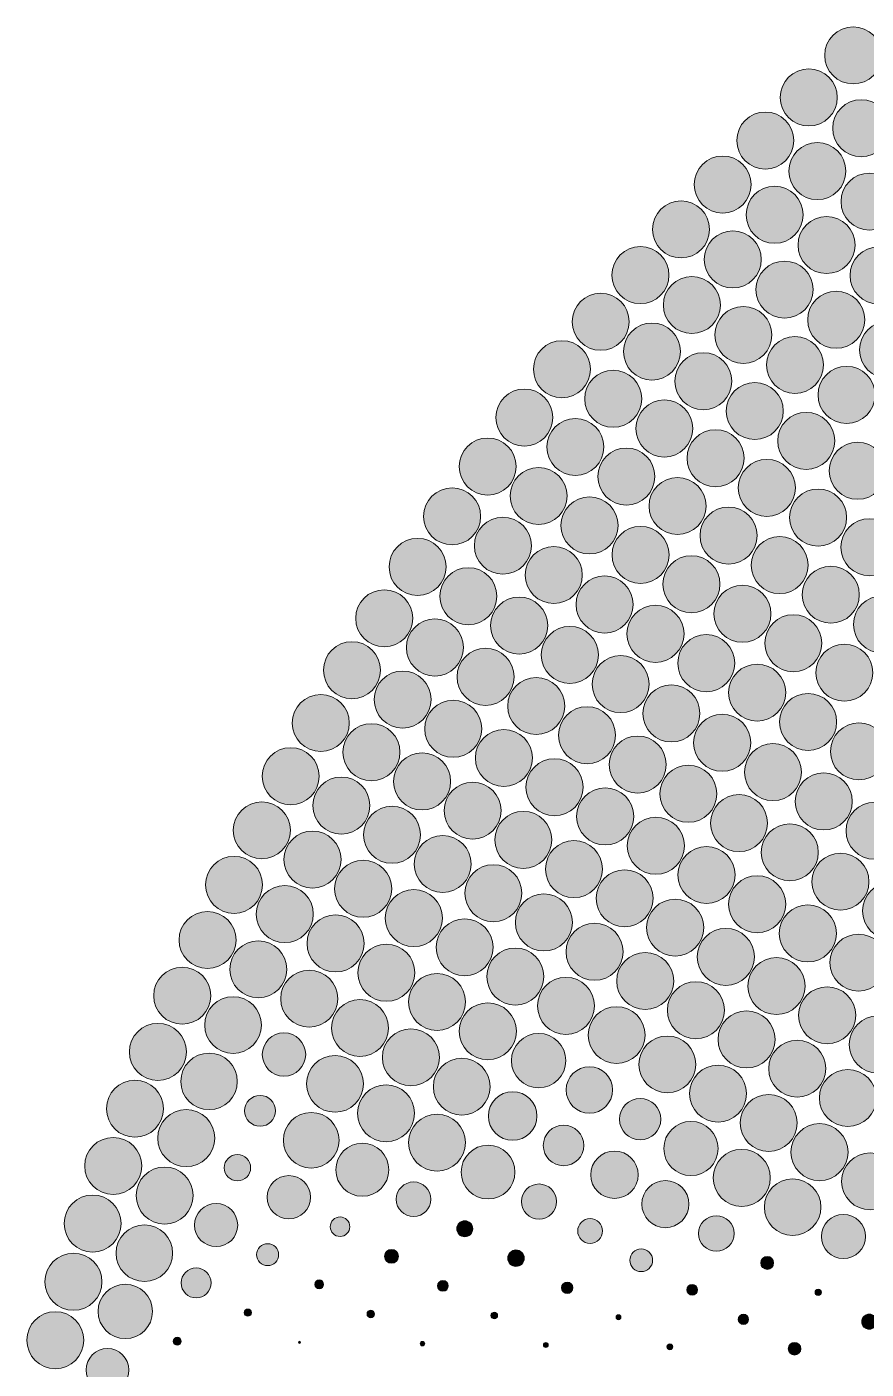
# Model space of a CAD drawing. Extents: x 3515 to 4006, y 175 to 667.
# Drawn here: x 3524.9 to 3596.1, y 487.7 to 601.6 of the extents above; entities that cross this region are included whole.
import ezdxf

# ---------------------------------------------------------------- set-up
doc = ezdxf.new("R2010")
doc.units = 0
doc.header["$MEASUREMENT"] = 0
doc.layers.add('Capa 1', color=7, linetype='Continuous', lineweight=0)

# ---------------------------------------------------------------- blocks, each defined once
blk = doc.blocks.new('Block_0')
at = {"layer": 'Capa 1', "true_color": 0x000000, "transparency": 33554687}
h = blk.add_hatch(color=18, dxfattribs=at)
h.dxf.hatch_style = 2
edge = h.paths.add_edge_path()
edge.add_arc((3595.02, 599.2), 2.42, 0, 360)
h = blk.add_hatch(color=18, dxfattribs=at)
h.dxf.hatch_style = 2
edge = h.paths.add_edge_path()
edge.add_arc((3591.25, 595.63), 2.42, 0, 360)
h = blk.add_hatch(color=18, dxfattribs=at)
h.dxf.hatch_style = 2
edge = h.paths.add_edge_path()
edge.add_arc((3595.7, 593.02), 2.42, 0, 360)
h = blk.add_hatch(color=18, dxfattribs=at)
h.dxf.hatch_style = 2
edge = h.paths.add_edge_path()
edge.add_arc((3587.56, 591.97), 2.42, 0, 360)
h = blk.add_hatch(color=18, dxfattribs=at)
h.dxf.hatch_style = 2
edge = h.paths.add_edge_path()
edge.add_arc((3591.98, 589.38), 2.42, 0, 360)
h = blk.add_hatch(color=18, dxfattribs=at)
h.dxf.hatch_style = 2
edge = h.paths.add_edge_path()
edge.add_arc((3583.94, 588.24), 2.42, 0, 360)
h = blk.add_hatch(color=18, dxfattribs=at)
h.dxf.hatch_style = 2
edge = h.paths.add_edge_path()
edge.add_arc((3596.41, 586.79), 2.42, 0, 360)
h = blk.add_hatch(color=18, dxfattribs=at)
h.dxf.hatch_style = 2
edge = h.paths.add_edge_path()
edge.add_arc((3588.35, 585.67), 2.42, 0, 360)
h = blk.add_hatch(color=18, dxfattribs=at)
h.dxf.hatch_style = 2
edge = h.paths.add_edge_path()
edge.add_arc((3580.41, 584.43), 2.42, 0, 360)
h = blk.add_hatch(color=18, dxfattribs=at)
h.dxf.hatch_style = 2
edge = h.paths.add_edge_path()
edge.add_arc((3592.76, 583.1), 2.42, 0, 360)
h = blk.add_hatch(color=18, dxfattribs=at)
h.dxf.hatch_style = 2
edge = h.paths.add_edge_path()
edge.add_arc((3584.8, 581.88), 2.42, 0, 360)
h = blk.add_hatch(color=18, dxfattribs=at)
h.dxf.hatch_style = 2
edge = h.paths.add_edge_path()
edge.add_arc((3576.96, 580.55), 2.42, 0, 360)
h = blk.add_hatch(color=18, dxfattribs=at)
h.dxf.hatch_style = 2
edge = h.paths.add_edge_path()
edge.add_arc((3597.17, 580.52), 2.42, 0, 360)
h = blk.add_hatch(color=18, dxfattribs=at)
h.dxf.hatch_style = 2
edge = h.paths.add_edge_path()
edge.add_arc((3589.19, 579.32), 2.42, 0, 360)
h = blk.add_hatch(color=18, dxfattribs=at)
h.dxf.hatch_style = 2
edge = h.paths.add_edge_path()
edge.add_arc((3581.33, 578.01), 2.42, 0, 360)
h = blk.add_hatch(color=18, dxfattribs=at)
h.dxf.hatch_style = 2
edge = h.paths.add_edge_path()
edge.add_arc((3573.59, 576.59), 2.42, 0, 360)
h = blk.add_hatch(color=18, dxfattribs=at)
h.dxf.hatch_style = 2
edge = h.paths.add_edge_path()
edge.add_arc((3593.58, 576.76), 2.42, 0, 360)
h = blk.add_hatch(color=18, dxfattribs=at)
h.dxf.hatch_style = 2
edge = h.paths.add_edge_path()
edge.add_arc((3585.7, 575.47), 2.42, 0, 360)
h = blk.add_hatch(color=18, dxfattribs=at)
h.dxf.hatch_style = 2
edge = h.paths.add_edge_path()
edge.add_arc((3597.98, 574.2), 2.42, 0, 360)
h = blk.add_hatch(color=18, dxfattribs=at)
h.dxf.hatch_style = 2
edge = h.paths.add_edge_path()
edge.add_arc((3577.94, 574.06), 2.42, 0, 360)
h = blk.add_hatch(color=18, dxfattribs=at)
h.dxf.hatch_style = 2
edge = h.paths.add_edge_path()
edge.add_arc((3570.3, 572.56), 2.42, 0, 360)
h = blk.add_hatch(color=18, dxfattribs=at)
h.dxf.hatch_style = 2
edge = h.paths.add_edge_path()
edge.add_arc((3590.08, 572.92), 2.42, 0, 360)
h = blk.add_hatch(color=18, dxfattribs=at)
h.dxf.hatch_style = 2
edge = h.paths.add_edge_path()
edge.add_arc((3582.3, 571.54), 2.42, 0, 360)
h = blk.add_hatch(color=18, dxfattribs=at)
h.dxf.hatch_style = 2
edge = h.paths.add_edge_path()
edge.add_arc((3574.65, 570.05), 2.42, 0, 360)
h = blk.add_hatch(color=18, dxfattribs=at)
h.dxf.hatch_style = 2
edge = h.paths.add_edge_path()
edge.add_arc((3594.46, 570.38), 2.42, 0, 360)
h = blk.add_hatch(color=18, dxfattribs=at)
h.dxf.hatch_style = 2
edge = h.paths.add_edge_path()
edge.add_arc((3567.11, 568.46), 2.42, 0, 360)
h = blk.add_hatch(color=18, dxfattribs=at)
h.dxf.hatch_style = 2
edge = h.paths.add_edge_path()
edge.add_arc((3586.67, 569.01), 2.42, 0, 360)
h = blk.add_hatch(color=18, dxfattribs=at)
h.dxf.hatch_style = 2
edge = h.paths.add_edge_path()
edge.add_arc((3578.99, 567.53), 2.42, 0, 360)
h = blk.add_hatch(color=18, dxfattribs=at)
h.dxf.hatch_style = 2
edge = h.paths.add_edge_path()
edge.add_arc((3591.03, 566.48), 2.42, 0, 360)
h = blk.add_hatch(color=18, dxfattribs=at)
h.dxf.hatch_style = 2
edge = h.paths.add_edge_path()
edge.add_arc((3571.44, 565.96), 2.42, 0, 360)
h = blk.add_hatch(color=18, dxfattribs=at)
h.dxf.hatch_style = 2
edge = h.paths.add_edge_path()
edge.add_arc((3583.34, 565.01), 2.42, 0, 360)
h = blk.add_hatch(color=18, dxfattribs=at)
h.dxf.hatch_style = 2
edge = h.paths.add_edge_path()
edge.add_arc((3564, 564.3), 2.42, 0, 360)
h = blk.add_hatch(color=18, dxfattribs=at)
h.dxf.hatch_style = 2
edge = h.paths.add_edge_path()
edge.add_arc((3595.4, 563.94), 2.42, 0, 360)
h = blk.add_hatch(color=18, dxfattribs=at)
h.dxf.hatch_style = 2
edge = h.paths.add_edge_path()
edge.add_arc((3575.77, 563.45), 2.42, 0, 360)
h = blk.add_hatch(color=18, dxfattribs=at)
h.dxf.hatch_style = 2
edge = h.paths.add_edge_path()
edge.add_arc((3568.32, 561.8), 2.42, 0, 360)
h = blk.add_hatch(color=18, dxfattribs=at)
h.dxf.hatch_style = 2
edge = h.paths.add_edge_path()
edge.add_arc((3587.69, 562.49), 2.42, 0, 360)
h = blk.add_hatch(color=18, dxfattribs=at)
h.dxf.hatch_style = 2
edge = h.paths.add_edge_path()
edge.add_arc((3580.11, 560.95), 2.42, 0, 360)
h = blk.add_hatch(color=18, dxfattribs=at)
h.dxf.hatch_style = 2
edge = h.paths.add_edge_path()
edge.add_arc((3560.98, 560.07), 2.42, 0, 360)
h = blk.add_hatch(color=18, dxfattribs=at)
h.dxf.hatch_style = 2
edge = h.paths.add_edge_path()
edge.add_arc((3592.04, 559.97), 2.42, 0, 360)
h = blk.add_hatch(color=18, dxfattribs=at)
h.dxf.hatch_style = 2
edge = h.paths.add_edge_path()
edge.add_arc((3572.64, 559.3), 2.42, 0, 360)
h = blk.add_hatch(color=18, dxfattribs=at)
h.dxf.hatch_style = 2
edge = h.paths.add_edge_path()
edge.add_arc((3584.44, 558.44), 2.42, 0, 360)
h = blk.add_hatch(color=18, dxfattribs=at)
h.dxf.hatch_style = 2
edge = h.paths.add_edge_path()
edge.add_arc((3565.29, 557.58), 2.42, 0, 360)
h = blk.add_hatch(color=18, dxfattribs=at)
h.dxf.hatch_style = 2
edge = h.paths.add_edge_path()
edge.add_arc((3596.4, 557.45), 2.42, 0, 360)
h = blk.add_hatch(color=18, dxfattribs=at)
h.dxf.hatch_style = 2
edge = h.paths.add_edge_path()
edge.add_arc((3576.97, 556.8), 2.42, 0, 360)
h = blk.add_hatch(color=18, dxfattribs=at)
h.dxf.hatch_style = 2
edge = h.paths.add_edge_path()
edge.add_arc((3588.78, 555.93), 2.42, 0, 360)
h = blk.add_hatch(color=18, dxfattribs=at)
h.dxf.hatch_style = 2
edge = h.paths.add_edge_path()
edge.add_arc((3558.05, 555.78), 2.42, 0, 360)
h = blk.add_hatch(color=18, dxfattribs=at)
h.dxf.hatch_style = 2
edge = h.paths.add_edge_path()
edge.add_arc((3569.61, 555.09), 2.42, 0, 360)
h = blk.add_hatch(color=18, dxfattribs=at)
h.dxf.hatch_style = 2
edge = h.paths.add_edge_path()
edge.add_arc((3581.29, 554.31), 2.42, 0, 360)
h = blk.add_hatch(color=18, dxfattribs=at)
h.dxf.hatch_style = 2
edge = h.paths.add_edge_path()
edge.add_arc((3562.36, 553.29), 2.42, 0, 360)
h = blk.add_hatch(color=18, dxfattribs=at)
h.dxf.hatch_style = 2
edge = h.paths.add_edge_path()
edge.add_arc((3573.92, 552.59), 2.42, 0, 360)
h = blk.add_hatch(color=18, dxfattribs=at)
h.dxf.hatch_style = 2
edge = h.paths.add_edge_path()
edge.add_arc((3593.12, 553.42), 2.42, 0, 360)
h = blk.add_hatch(color=18, dxfattribs=at)
h.dxf.hatch_style = 2
edge = h.paths.add_edge_path()
edge.add_arc((3555.22, 551.42), 2.42, 0, 360)
h = blk.add_hatch(color=18, dxfattribs=at)
h.dxf.hatch_style = 2
edge = h.paths.add_edge_path()
edge.add_arc((3585.62, 551.8), 2.42, 0, 360)
h = blk.add_hatch(color=18, dxfattribs=at)
h.dxf.hatch_style = 2
edge = h.paths.add_edge_path()
edge.add_arc((3566.67, 550.8), 2.42, 0, 360)
h = blk.add_hatch(color=18, dxfattribs=at)
h.dxf.hatch_style = 2
edge = h.paths.add_edge_path()
edge.add_arc((3597.46, 550.9), 2.42, 0, 360)
h = blk.add_hatch(color=18, dxfattribs=at)
h.dxf.hatch_style = 2
edge = h.paths.add_edge_path()
edge.add_arc((3578.24, 550.1), 2.42, 0, 360)
h = blk.add_hatch(color=18, dxfattribs=at)
h.dxf.hatch_style = 2
edge = h.paths.add_edge_path()
edge.add_arc((3589.94, 549.3), 2.42, 0, 360)
h = blk.add_hatch(color=18, dxfattribs=at)
h.dxf.hatch_style = 2
edge = h.paths.add_edge_path()
edge.add_arc((3559.52, 548.94), 2.42, 0, 360)
h = blk.add_hatch(color=18, dxfattribs=at)
h.dxf.hatch_style = 2
edge = h.paths.add_edge_path()
edge.add_arc((3570.97, 548.31), 2.42, 0, 360)
h = blk.add_hatch(color=18, dxfattribs=at)
h.dxf.hatch_style = 2
edge = h.paths.add_edge_path()
edge.add_arc((3552.48, 547.01), 2.42, 0, 360)
h = blk.add_hatch(color=18, dxfattribs=at)
h.dxf.hatch_style = 2
edge = h.paths.add_edge_path()
edge.add_arc((3582.55, 547.61), 2.42, 0, 360)
h = blk.add_hatch(color=18, dxfattribs=at)
h.dxf.hatch_style = 2
edge = h.paths.add_edge_path()
edge.add_arc((3594.27, 546.8), 2.42, 0, 360)
h = blk.add_hatch(color=18, dxfattribs=at)
h.dxf.hatch_style = 2
edge = h.paths.add_edge_path()
edge.add_arc((3563.82, 546.45), 2.42, 0, 360)
h = blk.add_hatch(color=18, dxfattribs=at)
h.dxf.hatch_style = 2
edge = h.paths.add_edge_path()
edge.add_arc((3575.28, 545.83), 2.42, 0, 360)
h = blk.add_hatch(color=18, dxfattribs=at)
h.dxf.hatch_style = 2
edge = h.paths.add_edge_path()
edge.add_arc((3556.78, 544.52), 2.42, 0, 360)
h = blk.add_hatch(color=18, dxfattribs=at)
h.dxf.hatch_style = 2
edge = h.paths.add_edge_path()
edge.add_arc((3586.87, 545.11), 2.42, 0, 360)
h = blk.add_hatch(color=18, dxfattribs=at)
h.dxf.hatch_style = 2
edge = h.paths.add_edge_path()
edge.add_arc((3568.12, 543.97), 2.42, 0, 360)
h = blk.add_hatch(color=18, dxfattribs=at)
h.dxf.hatch_style = 2
edge = h.paths.add_edge_path()
edge.add_arc((3549.83, 542.53), 2.42, 0, 360)
h = blk.add_hatch(color=18, dxfattribs=at)
h.dxf.hatch_style = 2
edge = h.paths.add_edge_path()
edge.add_arc((3579.59, 543.34), 2.42, 0, 360)
h = blk.add_hatch(color=18, dxfattribs=at)
h.dxf.hatch_style = 2
edge = h.paths.add_edge_path()
edge.add_arc((3591.19, 542.62), 2.42, 0, 360)
h = blk.add_hatch(color=18, dxfattribs=at)
h.dxf.hatch_style = 2
edge = h.paths.add_edge_path()
edge.add_arc((3561.07, 542.04), 2.42, 0, 360)
h = blk.add_hatch(color=18, dxfattribs=at)
h.dxf.hatch_style = 2
edge = h.paths.add_edge_path()
edge.add_arc((3572.43, 541.49), 2.42, 0, 360)
h = blk.add_hatch(color=18, dxfattribs=at)
h.dxf.hatch_style = 2
edge = h.paths.add_edge_path()
edge.add_arc((3554.13, 540.05), 2.42, 0, 360)
h = blk.add_hatch(color=18, dxfattribs=at)
h.dxf.hatch_style = 2
edge = h.paths.add_edge_path()
edge.add_arc((3583.9, 540.85), 2.42, 0, 360)
h = blk.add_hatch(color=18, dxfattribs=at)
h.dxf.hatch_style = 2
edge = h.paths.add_edge_path()
edge.add_arc((3595.51, 540.12), 2.42, 0, 360)
h = blk.add_hatch(color=18, dxfattribs=at)
h.dxf.hatch_style = 2
edge = h.paths.add_edge_path()
edge.add_arc((3565.37, 539.56), 2.42, 0, 360)
h = blk.add_hatch(color=18, dxfattribs=at)
h.dxf.hatch_style = 2
edge = h.paths.add_edge_path()
edge.add_arc((3576.73, 539), 2.42, 0, 360)
h = blk.add_hatch(color=18, dxfattribs=at)
h.dxf.hatch_style = 2
edge = h.paths.add_edge_path()
edge.add_arc((3547.28, 538.01), 2.42, 0, 360)
h = blk.add_hatch(color=18, dxfattribs=at)
h.dxf.hatch_style = 2
edge = h.paths.add_edge_path()
edge.add_arc((3588.21, 538.36), 2.42, 0, 360)
h = blk.add_hatch(color=18, dxfattribs=at)
h.dxf.hatch_style = 2
edge = h.paths.add_edge_path()
edge.add_arc((3558.43, 537.57), 2.42, 0, 360)
h = blk.add_hatch(color=18, dxfattribs=at)
h.dxf.hatch_style = 2
edge = h.paths.add_edge_path()
edge.add_arc((3569.67, 537.08), 2.42, 0, 360)
h = blk.add_hatch(color=18, dxfattribs=at)
h.dxf.hatch_style = 2
edge = h.paths.add_edge_path()
edge.add_arc((3551.58, 535.52), 2.42, 0, 360)
h = blk.add_hatch(color=18, dxfattribs=at)
h.dxf.hatch_style = 2
edge = h.paths.add_edge_path()
edge.add_arc((3581.03, 536.52), 2.42, 0, 360)
h = blk.add_hatch(color=18, dxfattribs=at)
h.dxf.hatch_style = 2
edge = h.paths.add_edge_path()
edge.add_arc((3592.52, 535.87), 2.42, 0, 360)
h = blk.add_hatch(color=18, dxfattribs=at)
h.dxf.hatch_style = 2
edge = h.paths.add_edge_path()
edge.add_arc((3562.72, 535.09), 2.42, 0, 360)
h = blk.add_hatch(color=18, dxfattribs=at)
h.dxf.hatch_style = 2
edge = h.paths.add_edge_path()
edge.add_arc((3573.97, 534.6), 2.42, 0, 360)
h = blk.add_hatch(color=18, dxfattribs=at)
h.dxf.hatch_style = 2
edge = h.paths.add_edge_path()
edge.add_arc((3544.83, 533.42), 2.42, 0, 360)
h = blk.add_hatch(color=18, dxfattribs=at)
h.dxf.hatch_style = 2
edge = h.paths.add_edge_path()
edge.add_arc((3585.33, 534.03), 2.42, 0, 360)
h = blk.add_hatch(color=18, dxfattribs=at)
h.dxf.hatch_style = 2
edge = h.paths.add_edge_path()
edge.add_arc((3596.83, 533.38), 2.42, 0, 360)
h = blk.add_hatch(color=18, dxfattribs=at)
h.dxf.hatch_style = 2
edge = h.paths.add_edge_path()
edge.add_arc((3555.88, 533.04), 2.42, 0, 360)
h = blk.add_hatch(color=18, dxfattribs=at)
h.dxf.hatch_style = 2
edge = h.paths.add_edge_path()
edge.add_arc((3567.02, 532.61), 2.42, 0, 360)
h = blk.add_hatch(color=18, dxfattribs=at)
h.dxf.hatch_style = 2
edge = h.paths.add_edge_path()
edge.add_arc((3578.27, 532.11), 2.42, 0, 360)
h = blk.add_hatch(color=18, dxfattribs=at)
h.dxf.hatch_style = 2
edge = h.paths.add_edge_path()
edge.add_arc((3549.13, 530.94), 2.42, 0, 360)
h = blk.add_hatch(color=18, dxfattribs=at)
h.dxf.hatch_style = 2
edge = h.paths.add_edge_path()
edge.add_arc((3589.64, 531.55), 2.42, 0, 360)
h = blk.add_hatch(color=18, dxfattribs=at)
h.dxf.hatch_style = 2
edge = h.paths.add_edge_path()
edge.add_arc((3560.18, 530.56), 2.42, 0, 360)
h = blk.add_hatch(color=18, dxfattribs=at)
h.dxf.hatch_style = 2
edge = h.paths.add_edge_path()
edge.add_arc((3571.32, 530.13), 2.42, 0, 360)
h = blk.add_hatch(color=18, dxfattribs=at)
h.dxf.hatch_style = 2
edge = h.paths.add_edge_path()
edge.add_arc((3542.47, 528.79), 2.42, 0, 360)
h = blk.add_hatch(color=18, dxfattribs=at)
h.dxf.hatch_style = 2
edge = h.paths.add_edge_path()
edge.add_arc((3582.57, 529.63), 2.42, 0, 360)
h = blk.add_hatch(color=18, dxfattribs=at)
h.dxf.hatch_style = 2
edge = h.paths.add_edge_path()
edge.add_arc((3593.94, 529.06), 2.42, 0, 360)
h = blk.add_hatch(color=18, dxfattribs=at)
h.dxf.hatch_style = 2
edge = h.paths.add_edge_path()
edge.add_arc((3553.43, 528.46), 2.42, 0, 360)
h = blk.add_hatch(color=18, dxfattribs=at)
h.dxf.hatch_style = 2
edge = h.paths.add_edge_path()
edge.add_arc((3564.48, 528.08), 2.42, 0, 360)
h = blk.add_hatch(color=18, dxfattribs=at)
h.dxf.hatch_style = 2
edge = h.paths.add_edge_path()
edge.add_arc((3575.62, 527.65), 2.42, 0, 360)
h = blk.add_hatch(color=18, dxfattribs=at)
h.dxf.hatch_style = 2
edge = h.paths.add_edge_path()
edge.add_arc((3546.78, 526.31), 2.42, 0, 360)
h = blk.add_hatch(color=18, dxfattribs=at)
h.dxf.hatch_style = 2
edge = h.paths.add_edge_path()
edge.add_arc((3586.87, 527.15), 2.42, 0, 360)
h = blk.add_hatch(color=18, dxfattribs=at)
h.dxf.hatch_style = 2
edge = h.paths.add_edge_path()
edge.add_arc((3598.24, 526.58), 2.42, 0, 360)
h = blk.add_hatch(color=18, dxfattribs=at)
h.dxf.hatch_style = 2
edge = h.paths.add_edge_path()
edge.add_arc((3557.73, 525.97), 2.42, 0, 360)
h = blk.add_hatch(color=18, dxfattribs=at)
h.dxf.hatch_style = 2
edge = h.paths.add_edge_path()
edge.add_arc((3568.77, 525.6), 2.42, 0, 360)
h = blk.add_hatch(color=18, dxfattribs=at)
h.dxf.hatch_style = 2
edge = h.paths.add_edge_path()
edge.add_arc((3579.91, 525.16), 2.42, 0, 360)
h = blk.add_hatch(color=18, dxfattribs=at)
h.dxf.hatch_style = 2
edge = h.paths.add_edge_path()
edge.add_arc((3540.22, 524.11), 2.42, 0, 360)
h = blk.add_hatch(color=18, dxfattribs=at)
h.dxf.hatch_style = 2
edge = h.paths.add_edge_path()
edge.add_arc((3591.17, 524.67), 2.42, 0, 360)
h = blk.add_hatch(color=18, dxfattribs=at)
h.dxf.hatch_style = 2
edge = h.paths.add_edge_path()
edge.add_arc((3551.09, 523.82), 2.42, 0, 360)
h = blk.add_hatch(color=18, dxfattribs=at)
h.dxf.hatch_style = 2
edge = h.paths.add_edge_path()
edge.add_arc((3562.04, 523.49), 2.42, 0, 360)
h = blk.add_hatch(color=18, dxfattribs=at)
h.dxf.hatch_style = 2
edge = h.paths.add_edge_path()
edge.add_arc((3573.07, 523.11), 2.42, 0, 360)
h = blk.add_hatch(color=18, dxfattribs=at)
h.dxf.hatch_style = 2
edge = h.paths.add_edge_path()
edge.add_arc((3584.21, 522.68), 2.42, 0, 360)
h = blk.add_hatch(color=18, dxfattribs=at)
h.dxf.hatch_style = 2
edge = h.paths.add_edge_path()
edge.add_arc((3595.47, 522.19), 2.42, 0, 360)
h = blk.add_hatch(color=18, dxfattribs=at)
h.dxf.hatch_style = 2
edge = h.paths.add_edge_path()
edge.add_arc((3544.53, 521.62), 2.42, 0, 360)
h = blk.add_hatch(color=18, dxfattribs=at)
h.dxf.hatch_style = 2
edge = h.paths.add_edge_path()
edge.add_arc((3555.4, 521.33), 2.42, 0, 360)
h = blk.add_hatch(color=18, dxfattribs=at)
h.dxf.hatch_style = 2
edge = h.paths.add_edge_path()
edge.add_arc((3566.34, 521.01), 2.42, 0, 360)
h = blk.add_hatch(color=18, dxfattribs=at)
h.dxf.hatch_style = 2
edge = h.paths.add_edge_path()
edge.add_arc((3577.37, 520.63), 2.42, 0, 360)
h = blk.add_hatch(color=18, dxfattribs=at)
h.dxf.hatch_style = 2
edge = h.paths.add_edge_path()
edge.add_arc((3588.51, 520.2), 2.42, 0, 360)
h = blk.add_hatch(color=18, dxfattribs=at)
h.dxf.hatch_style = 2
edge = h.paths.add_edge_path()
edge.add_arc((3538.07, 519.38), 2.42, 0, 360)
h = blk.add_hatch(color=18, dxfattribs=at)
h.dxf.hatch_style = 2
edge = h.paths.add_edge_path()
edge.add_arc((3548.85, 519.13), 2.42, 0, 360)
h = blk.add_hatch(color=18, dxfattribs=at)
h.dxf.hatch_style = 2
edge = h.paths.add_edge_path()
edge.add_arc((3559.7, 518.85), 2.42, 0, 360)
h = blk.add_hatch(color=18, dxfattribs=at)
h.dxf.hatch_style = 2
edge = h.paths.add_edge_path()
edge.add_arc((3570.64, 518.52), 2.42, 0, 360)
h = blk.add_hatch(color=18, dxfattribs=at)
h.dxf.hatch_style = 2
edge = h.paths.add_edge_path()
edge.add_arc((3581.67, 518.15), 2.42, 0, 360)
h = blk.add_hatch(color=18, dxfattribs=at)
h.dxf.hatch_style = 2
edge = h.paths.add_edge_path()
edge.add_arc((3592.81, 517.72), 2.42, 0, 360)
h = blk.add_hatch(color=18, dxfattribs=at)
h.dxf.hatch_style = 2
edge = h.paths.add_edge_path()
edge.add_arc((3542.39, 516.89), 2.41, 0, 360)
h = blk.add_hatch(color=18, dxfattribs=at)
h.dxf.hatch_style = 2
edge = h.paths.add_edge_path()
edge.add_arc((3553.16, 516.64), 2.42, 0, 360)
h = blk.add_hatch(color=18, dxfattribs=at)
h.dxf.hatch_style = 2
edge = h.paths.add_edge_path()
edge.add_arc((3564.01, 516.36), 2.42, 0, 360)
h = blk.add_hatch(color=18, dxfattribs=at)
h.dxf.hatch_style = 2
edge = h.paths.add_edge_path()
edge.add_arc((3574.94, 516.04), 2.41, 0, 360)
h = blk.add_hatch(color=18, dxfattribs=at)
h.dxf.hatch_style = 2
edge = h.paths.add_edge_path()
edge.add_arc((3585.97, 515.67), 2.42, 0, 360)
h = blk.add_hatch(color=18, dxfattribs=at)
h.dxf.hatch_style = 2
edge = h.paths.add_edge_path()
edge.add_arc((3597.1, 515.24), 2.42, 0, 360)
h = blk.add_hatch(color=18, dxfattribs=at)
h.dxf.hatch_style = 2
edge = h.paths.add_edge_path()
edge.add_arc((3536.01, 514.61), 2.42, 0, 360)
h = blk.add_hatch(color=18, dxfattribs=at)
h.dxf.hatch_style = 2
edge = h.paths.add_edge_path()
edge.add_arc((3546.71, 514.39), 1.84, 0, 360)
h = blk.add_hatch(color=18, dxfattribs=at)
h.dxf.hatch_style = 2
edge = h.paths.add_edge_path()
edge.add_arc((3557.48, 514.15), 2.42, 0, 360)
h = blk.add_hatch(color=18, dxfattribs=at)
h.dxf.hatch_style = 2
edge = h.paths.add_edge_path()
edge.add_arc((3568.32, 513.87), 2.31, 0, 360)
h = blk.add_hatch(color=18, dxfattribs=at)
h.dxf.hatch_style = 2
edge = h.paths.add_edge_path()
edge.add_arc((3579.25, 513.55), 2.41, 0, 360)
h = blk.add_hatch(color=18, dxfattribs=at)
h.dxf.hatch_style = 2
edge = h.paths.add_edge_path()
edge.add_arc((3590.27, 513.19), 2.42, 0, 360)
h = blk.add_hatch(color=18, dxfattribs=at)
h.dxf.hatch_style = 2
edge = h.paths.add_edge_path()
edge.add_arc((3540.35, 512.11), 2.4, 0, 360)
h = blk.add_hatch(color=18, dxfattribs=at)
h.dxf.hatch_style = 2
edge = h.paths.add_edge_path()
edge.add_arc((3551.04, 511.9), 2.41, 0, 360)
h = blk.add_hatch(color=18, dxfattribs=at)
h.dxf.hatch_style = 2
edge = h.paths.add_edge_path()
edge.add_arc((3561.8, 511.66), 2.41, 0, 360)
h = blk.add_hatch(color=18, dxfattribs=at)
h.dxf.hatch_style = 2
edge = h.paths.add_edge_path()
edge.add_arc((3572.63, 511.38), 1.97, 0, 360)
h = blk.add_hatch(color=18, dxfattribs=at)
h.dxf.hatch_style = 2
edge = h.paths.add_edge_path()
edge.add_arc((3583.55, 511.07), 2.42, 0, 360)
h = blk.add_hatch(color=18, dxfattribs=at)
h.dxf.hatch_style = 2
edge = h.paths.add_edge_path()
edge.add_arc((3594.57, 510.7), 2.42, 0, 360)
h = blk.add_hatch(color=18, dxfattribs=at)
h.dxf.hatch_style = 2
edge = h.paths.add_edge_path()
edge.add_arc((3534.06, 509.79), 2.42, 0, 360)
h = blk.add_hatch(color=18, dxfattribs=at)
h.dxf.hatch_style = 2
edge = h.paths.add_edge_path()
edge.add_arc((3555.37, 509.4), 2.42, 0, 360)
h = blk.add_hatch(color=18, dxfattribs=at)
h.dxf.hatch_style = 2
edge = h.paths.add_edge_path()
edge.add_arc((3544.68, 509.61), 1.31, 0, 360)
h = blk.add_hatch(color=18, dxfattribs=at)
h.dxf.hatch_style = 2
edge = h.paths.add_edge_path()
edge.add_arc((3566.12, 509.17), 2.06, 0, 360)
h = blk.add_hatch(color=18, dxfattribs=at)
h.dxf.hatch_style = 2
edge = h.paths.add_edge_path()
edge.add_arc((3576.94, 508.9), 1.75, 0, 360)
h = blk.add_hatch(color=18, dxfattribs=at)
h.dxf.hatch_style = 2
edge = h.paths.add_edge_path()
edge.add_arc((3587.85, 508.58), 2.42, 0, 360)
h = blk.add_hatch(color=18, dxfattribs=at)
h.dxf.hatch_style = 2
edge = h.paths.add_edge_path()
edge.add_arc((3538.41, 507.29), 2.42, 0, 360)
h = blk.add_hatch(color=18, dxfattribs=at)
h.dxf.hatch_style = 2
edge = h.paths.add_edge_path()
edge.add_arc((3549.02, 507.11), 2.36, 0, 360)
h = blk.add_hatch(color=18, dxfattribs=at)
h.dxf.hatch_style = 2
edge = h.paths.add_edge_path()
edge.add_arc((3559.7, 506.91), 2.41, 0, 360)
h = blk.add_hatch(color=18, dxfattribs=at)
h.dxf.hatch_style = 2
edge = h.paths.add_edge_path()
edge.add_arc((3570.44, 506.67), 1.72, 0, 360)
h = blk.add_hatch(color=18, dxfattribs=at)
h.dxf.hatch_style = 2
edge = h.paths.add_edge_path()
edge.add_arc((3581.25, 506.41), 2.3, 0, 360)
h = blk.add_hatch(color=18, dxfattribs=at)
h.dxf.hatch_style = 2
edge = h.paths.add_edge_path()
edge.add_arc((3592.16, 506.1), 2.42, 0, 360)
h = blk.add_hatch(color=18, dxfattribs=at)
h.dxf.hatch_style = 2
edge = h.paths.add_edge_path()
edge.add_arc((3532.22, 504.93), 2.42, 0, 360)
h = blk.add_hatch(color=18, dxfattribs=at)
h.dxf.hatch_style = 2
edge = h.paths.add_edge_path()
edge.add_arc((3553.36, 504.61), 2.25, 0, 360)
h = blk.add_hatch(color=18, dxfattribs=at)
h.dxf.hatch_style = 2
edge = h.paths.add_edge_path()
edge.add_arc((3564.03, 504.41), 2.28, 0, 360)
h = blk.add_hatch(color=18, dxfattribs=at)
h.dxf.hatch_style = 2
edge = h.paths.add_edge_path()
edge.add_arc((3574.76, 504.18), 2.01, 0, 360)
h = blk.add_hatch(color=18, dxfattribs=at)
h.dxf.hatch_style = 2
edge = h.paths.add_edge_path()
edge.add_arc((3585.56, 503.92), 2.42, 0, 360)
h = blk.add_hatch(color=18, dxfattribs=at)
h.dxf.hatch_style = 2
edge = h.paths.add_edge_path()
edge.add_arc((3596.46, 503.62), 2.42, 0, 360)
h = blk.add_hatch(color=18, dxfattribs=at)
h.dxf.hatch_style = 2
edge = h.paths.add_edge_path()
edge.add_arc((3536.58, 502.42), 2.42, 0, 360)
h = blk.add_hatch(color=18, dxfattribs=at)
h.dxf.hatch_style = 2
edge = h.paths.add_edge_path()
edge.add_arc((3542.76, 504.78), 1.12, 0, 360)
h = blk.add_hatch(color=18, dxfattribs=at)
h.dxf.hatch_style = 2
edge = h.paths.add_edge_path()
edge.add_arc((3547.12, 502.27), 1.84, 0, 360)
h = blk.add_hatch(color=18, dxfattribs=at)
h.dxf.hatch_style = 2
edge = h.paths.add_edge_path()
edge.add_arc((3579.08, 501.69), 2, 0, 360)
h = blk.add_hatch(color=18, dxfattribs=at)
h.dxf.hatch_style = 2
edge = h.paths.add_edge_path()
edge.add_arc((3589.88, 501.43), 2.4, 0, 360)
h = blk.add_hatch(color=18, dxfattribs=at)
h.dxf.hatch_style = 2
edge = h.paths.add_edge_path()
edge.add_arc((3557.71, 502.1), 1.47, 0, 360)
h = blk.add_hatch(color=18, dxfattribs=at)
h.dxf.hatch_style = 2
edge = h.paths.add_edge_path()
edge.add_arc((3568.36, 501.91), 1.49, 0, 360)
h = blk.add_hatch(color=18, dxfattribs=at)
h.dxf.hatch_style = 2
edge = h.paths.add_edge_path()
edge.add_arc((3530.47, 500.04), 2.42, 0, 360)
h = blk.add_hatch(color=18, dxfattribs=at)
h.dxf.hatch_style = 2
edge = h.paths.add_edge_path()
edge.add_arc((3540.95, 499.91), 1.83, 0, 360)
h = blk.add_hatch(color=18, dxfattribs=at)
h.dxf.hatch_style = 2
edge = h.paths.add_edge_path()
edge.add_arc((3551.47, 499.77), 0.828, 0, 360)
h = blk.add_hatch(color=18, dxfattribs=at)
h.dxf.hatch_style = 2
edge = h.paths.add_edge_path()
edge.add_arc((3562.05, 499.6), 0.681, 0, 360)
h = blk.add_hatch(color=18, dxfattribs=at)
h.dxf.hatch_style = 2
edge = h.paths.add_edge_path()
edge.add_arc((3572.69, 499.41), 1.05, 0, 360)
h = blk.add_hatch(color=18, dxfattribs=at)
h.dxf.hatch_style = 2
edge = h.paths.add_edge_path()
edge.add_arc((3583.4, 499.2), 1.51, 0, 360)
h = blk.add_hatch(color=18, dxfattribs=at)
h.dxf.hatch_style = 2
edge = h.paths.add_edge_path()
edge.add_arc((3594.19, 498.94), 1.87, 0, 360)
h = blk.add_hatch(color=18, dxfattribs=at)
h.dxf.hatch_style = 2
edge = h.paths.add_edge_path()
edge.add_arc((3534.86, 497.52), 2.4, 0, 360)
h = blk.add_hatch(color=18, dxfattribs=at)
h.dxf.hatch_style = 2
edge = h.paths.add_edge_path()
edge.add_arc((3545.32, 497.4), 0.93, 0, 360)
h = blk.add_hatch(color=18, dxfattribs=at)
h.dxf.hatch_style = 2
edge = h.paths.add_edge_path()
edge.add_arc((3528.84, 495.1), 2.42, 0, 360)
h = blk.add_hatch(color=18, dxfattribs=at)
h.dxf.hatch_style = 2
edge = h.paths.add_edge_path()
edge.add_arc((3555.83, 497.26), 0.591, 0, 360)
h = blk.add_hatch(color=18, dxfattribs=at)
h.dxf.hatch_style = 2
edge = h.paths.add_edge_path()
edge.add_arc((3566.4, 497.1), 0.701, 0, 360)
h = blk.add_hatch(color=18, dxfattribs=at)
h.dxf.hatch_style = 2
edge = h.paths.add_edge_path()
edge.add_arc((3577.03, 496.92), 0.963, 0, 360)
h = blk.add_hatch(color=18, dxfattribs=at)
h.dxf.hatch_style = 2
edge = h.paths.add_edge_path()
edge.add_arc((3587.72, 496.7), 0.547, 0, 360)
h = blk.add_hatch(color=18, dxfattribs=at)
h.dxf.hatch_style = 2
edge = h.paths.add_edge_path()
edge.add_arc((3539.25, 495), 1.27, 0, 360)
h = blk.add_hatch(color=18, dxfattribs=at)
h.dxf.hatch_style = 2
edge = h.paths.add_edge_path()
edge.add_arc((3533.24, 492.58), 2.31, 0, 360)
h = blk.add_hatch(color=18, dxfattribs=at)
h.dxf.hatch_style = 2
edge = h.paths.add_edge_path()
edge.add_arc((3549.7, 494.88), 0.376, 0, 360)
h = blk.add_hatch(color=18, dxfattribs=at)
h.dxf.hatch_style = 2
edge = h.paths.add_edge_path()
edge.add_arc((3560.2, 494.75), 0.455, 0, 360)
h = blk.add_hatch(color=18, dxfattribs=at)
h.dxf.hatch_style = 2
edge = h.paths.add_edge_path()
edge.add_arc((3570.75, 494.59), 0.483, 0, 360)
h = blk.add_hatch(color=18, dxfattribs=at)
h.dxf.hatch_style = 2
edge = h.paths.add_edge_path()
edge.add_arc((3581.36, 494.42), 0.453, 0, 360)
h = blk.add_hatch(color=18, dxfattribs=at)
h.dxf.hatch_style = 2
edge = h.paths.add_edge_path()
edge.add_arc((3592.05, 494.21), 0.266, 0, 360)
h = blk.add_hatch(color=18, dxfattribs=at)
h.dxf.hatch_style = 2
edge = h.paths.add_edge_path()
edge.add_arc((3527.3, 490.14), 2.42, 0, 360)
h = blk.add_hatch(color=18, dxfattribs=at)
h.dxf.hatch_style = 2
edge = h.paths.add_edge_path()
edge.add_arc((3543.64, 492.48), 0.306, 0, 360)
h = blk.add_hatch(color=18, dxfattribs=at)
h.dxf.hatch_style = 2
edge = h.paths.add_edge_path()
edge.add_arc((3554.08, 492.37), 0.323, 0, 360)
h = blk.add_hatch(color=18, dxfattribs=at)
h.dxf.hatch_style = 2
edge = h.paths.add_edge_path()
edge.add_arc((3564.56, 492.24), 0.281, 0, 360)
h = blk.add_hatch(color=18, dxfattribs=at)
h.dxf.hatch_style = 2
edge = h.paths.add_edge_path()
edge.add_arc((3575.1, 492.09), 0.209, 0, 360)
h = blk.add_hatch(color=18, dxfattribs=at)
h.dxf.hatch_style = 2
edge = h.paths.add_edge_path()
edge.add_arc((3585.7, 491.91), 0.435, 0, 360)
h = blk.add_hatch(color=18, dxfattribs=at)
h.dxf.hatch_style = 2
edge = h.paths.add_edge_path()
edge.add_arc((3596.38, 491.71), 0.639, 0, 360)
h = blk.add_hatch(color=18, dxfattribs=at)
h.dxf.hatch_style = 2
edge = h.paths.add_edge_path()
edge.add_arc((3537.65, 490.05), 0.338, 0, 360)
h = blk.add_hatch(color=18, dxfattribs=at)
h.dxf.hatch_style = 2
edge = h.paths.add_edge_path()
edge.add_arc((3548.03, 489.96), 0.0896, 0, 360)
h = blk.add_hatch(color=18, dxfattribs=at)
h.dxf.hatch_style = 2
edge = h.paths.add_edge_path()
edge.add_arc((3558.46, 489.85), 0.19, 0, 360)
h = blk.add_hatch(color=18, dxfattribs=at)
h.dxf.hatch_style = 2
edge = h.paths.add_edge_path()
edge.add_arc((3531.73, 487.61), 1.82, 0, 360)
h = blk.add_hatch(color=18, dxfattribs=at)
h.dxf.hatch_style = 2
edge = h.paths.add_edge_path()
edge.add_arc((3568.93, 489.73), 0.208, 0, 360)
h = blk.add_hatch(color=18, dxfattribs=at)
h.dxf.hatch_style = 2
edge = h.paths.add_edge_path()
edge.add_arc((3579.46, 489.58), 0.252, 0, 360)
h = blk.add_hatch(color=18, dxfattribs=at)
h.dxf.hatch_style = 2
edge = h.paths.add_edge_path()
edge.add_arc((3590.04, 489.41), 0.536, 0, 360)
at = {"layer": 'Capa 1'}
for centre, radius in [((3595.02, 599.2), 2.42), ((3591.25, 595.63), 2.42), ((3595.7, 593.02), 2.42), ((3587.56, 591.97), 2.42), ((3591.98, 589.38), 2.42), ((3583.94, 588.24), 2.42), ((3596.41, 586.79), 2.42), ((3588.35, 585.67), 2.42), ((3580.41, 584.43), 2.42), ((3592.76, 583.1), 2.42), ((3584.8, 581.88), 2.42), ((3576.96, 580.55), 2.42), ((3597.17, 580.52), 2.42), ((3589.19, 579.32), 2.42), ((3581.33, 578.01), 2.42), ((3573.59, 576.59), 2.42), ((3593.58, 576.76), 2.42), ((3585.7, 575.47), 2.42), ((3597.98, 574.2), 2.42), ((3577.94, 574.06), 2.42), ((3570.3, 572.56), 2.42), ((3590.08, 572.92), 2.42), ((3582.3, 571.54), 2.42), ((3574.65, 570.05), 2.42), ((3594.46, 570.38), 2.42), ((3567.11, 568.46), 2.42), ((3586.67, 569.01), 2.42), ((3578.99, 567.53), 2.42), ((3591.03, 566.48), 2.42), ((3571.44, 565.96), 2.42), ((3583.34, 565.01), 2.42), ((3564, 564.3), 2.42), ((3595.4, 563.94), 2.42), ((3575.77, 563.45), 2.42), ((3568.32, 561.8), 2.42), ((3587.69, 562.49), 2.42), ((3580.11, 560.95), 2.42), ((3560.98, 560.07), 2.42), ((3592.04, 559.97), 2.42), ((3572.64, 559.3), 2.42), ((3584.44, 558.44), 2.42), ((3565.29, 557.58), 2.42), ((3596.4, 557.45), 2.42), ((3576.97, 556.8), 2.42), ((3588.78, 555.93), 2.42), ((3558.05, 555.78), 2.42), ((3569.61, 555.09), 2.42), ((3581.29, 554.31), 2.42), ((3562.36, 553.29), 2.42), ((3573.92, 552.59), 2.42), ((3593.12, 553.42), 2.42), ((3555.22, 551.42), 2.42), ((3585.62, 551.8), 2.42), ((3566.67, 550.8), 2.42), ((3597.46, 550.9), 2.42), ((3578.24, 550.1), 2.42), ((3589.94, 549.3), 2.42), ((3559.52, 548.94), 2.42), ((3570.97, 548.31), 2.42), ((3552.48, 547.01), 2.42), ((3582.55, 547.61), 2.42), ((3594.27, 546.8), 2.42), ((3563.82, 546.45), 2.42), ((3575.28, 545.83), 2.42), ((3556.78, 544.52), 2.42), ((3586.87, 545.11), 2.42), ((3568.12, 543.97), 2.42), ((3549.83, 542.53), 2.42), ((3579.59, 543.34), 2.42), ((3591.19, 542.62), 2.42), ((3561.07, 542.04), 2.42), ((3572.43, 541.49), 2.42), ((3554.13, 540.05), 2.42), ((3583.9, 540.85), 2.42), ((3595.51, 540.12), 2.42), ((3565.37, 539.56), 2.42), ((3576.73, 539), 2.42), ((3547.28, 538.01), 2.42), ((3588.21, 538.36), 2.42), ((3558.43, 537.57), 2.42), ((3569.67, 537.08), 2.42), ((3551.58, 535.52), 2.42), ((3581.03, 536.52), 2.42), ((3592.52, 535.87), 2.42), ((3562.72, 535.09), 2.42), ((3573.97, 534.6), 2.42), ((3544.83, 533.42), 2.42), ((3585.33, 534.03), 2.42), ((3596.83, 533.38), 2.42), ((3555.88, 533.04), 2.42), ((3567.02, 532.61), 2.42), ((3578.27, 532.11), 2.42), ((3549.13, 530.94), 2.42), ((3589.64, 531.55), 2.42), ((3560.18, 530.56), 2.42), ((3571.32, 530.13), 2.42), ((3542.47, 528.79), 2.42), ((3582.57, 529.63), 2.42), ((3593.94, 529.06), 2.42), ((3553.43, 528.46), 2.42), ((3564.48, 528.08), 2.42), ((3575.62, 527.65), 2.42), ((3546.78, 526.31), 2.42), ((3586.87, 527.15), 2.42), ((3598.24, 526.58), 2.42), ((3557.73, 525.97), 2.42), ((3568.77, 525.6), 2.42), ((3579.91, 525.16), 2.42), ((3540.22, 524.11), 2.42), ((3591.17, 524.67), 2.42), ((3551.09, 523.82), 2.42), ((3562.04, 523.49), 2.42), ((3573.07, 523.11), 2.42), ((3584.21, 522.68), 2.42), ((3595.47, 522.19), 2.42), ((3544.53, 521.62), 2.42), ((3555.4, 521.33), 2.42), ((3566.34, 521.01), 2.42), ((3577.37, 520.63), 2.42), ((3588.51, 520.2), 2.42), ((3538.07, 519.38), 2.42), ((3548.85, 519.13), 2.42), ((3559.7, 518.85), 2.42), ((3570.64, 518.52), 2.42), ((3581.67, 518.15), 2.42), ((3592.81, 517.72), 2.42), ((3542.39, 516.89), 2.41), ((3553.16, 516.64), 2.42), ((3564.01, 516.36), 2.42), ((3574.94, 516.04), 2.41), ((3585.97, 515.67), 2.42), ((3597.1, 515.24), 2.42), ((3536.01, 514.61), 2.42), ((3546.71, 514.39), 1.84), ((3557.48, 514.15), 2.42), ((3568.32, 513.87), 2.31), ((3579.25, 513.55), 2.41), ((3590.27, 513.19), 2.42), ((3540.35, 512.11), 2.4), ((3551.04, 511.9), 2.41), ((3561.8, 511.66), 2.41), ((3572.63, 511.38), 1.97), ((3583.55, 511.07), 2.42), ((3594.57, 510.7), 2.42), ((3534.06, 509.79), 2.42), ((3555.37, 509.4), 2.42), ((3544.68, 509.61), 1.31), ((3566.12, 509.17), 2.06), ((3576.94, 508.9), 1.75), ((3587.85, 508.58), 2.42), ((3538.41, 507.29), 2.42), ((3549.02, 507.11), 2.36), ((3559.7, 506.91), 2.41), ((3570.44, 506.67), 1.72), ((3581.25, 506.41), 2.3), ((3592.16, 506.1), 2.42), ((3532.22, 504.93), 2.42), ((3553.36, 504.61), 2.25), ((3564.03, 504.41), 2.28), ((3574.76, 504.18), 2.01), ((3585.56, 503.92), 2.42), ((3596.46, 503.62), 2.42), ((3536.58, 502.42), 2.42), ((3542.76, 504.78), 1.12), ((3547.12, 502.27), 1.84), ((3579.08, 501.69), 2), ((3589.88, 501.43), 2.4), ((3557.71, 502.1), 1.47), ((3568.36, 501.91), 1.49), ((3530.47, 500.04), 2.42), ((3540.95, 499.91), 1.83), ((3551.47, 499.77), 0.828), ((3562.05, 499.6), 0.681), ((3572.69, 499.41), 1.05), ((3583.4, 499.2), 1.51), ((3594.19, 498.94), 1.87), ((3534.86, 497.52), 2.4), ((3545.32, 497.4), 0.93), ((3528.84, 495.1), 2.42), ((3555.83, 497.26), 0.591), ((3566.4, 497.1), 0.701), ((3577.03, 496.92), 0.963), ((3587.72, 496.7), 0.547), ((3539.25, 495), 1.27), ((3533.24, 492.58), 2.31), ((3549.7, 494.88), 0.376), ((3560.2, 494.75), 0.455), ((3570.75, 494.59), 0.483), ((3581.36, 494.42), 0.453), ((3592.05, 494.21), 0.266), ((3527.3, 490.14), 2.42), ((3543.64, 492.48), 0.306), ((3554.08, 492.37), 0.323), ((3564.56, 492.24), 0.281), ((3575.1, 492.09), 0.209), ((3585.7, 491.91), 0.435), ((3596.38, 491.71), 0.639), ((3537.65, 490.05), 0.338), ((3548.03, 489.96), 0.0896), ((3558.46, 489.85), 0.19), ((3531.73, 487.61), 1.82), ((3568.93, 489.73), 0.208), ((3579.46, 489.58), 0.252), ((3590.04, 489.41), 0.536)]:
    blk.add_circle(centre, radius, dxfattribs=at)

msp = doc.modelspace()

# ---------------------------------------------------------------- block references
at = {"layer": 'Capa 1'}
msp.add_blockref('Block_0', (0, 0), dxfattribs=at)

doc.saveas('drawing.dxf')
